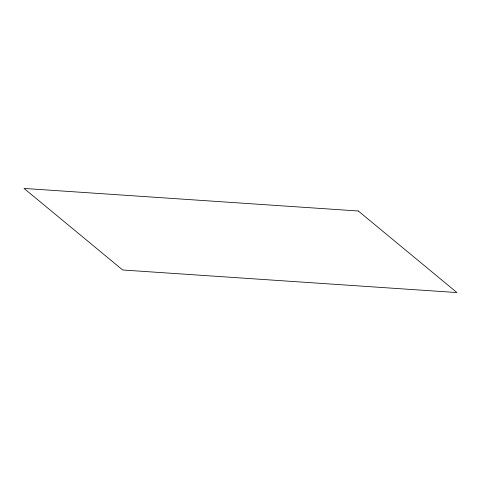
<?xml version="1.0" encoding="UTF-8"?>
<svg xmlns="http://www.w3.org/2000/svg" width="481" height="481" viewBox="0 0 481 481"><rect width="100%" height="100%" fill="white"/><g stroke="black" fill="none" stroke-linecap="round" stroke-linejoin="round"><path stroke-width="0.72" d="M358.315 211.003L24.05 188.438L122.685 269.997L456.95 292.562L358.315 211.003"/></g></svg>
